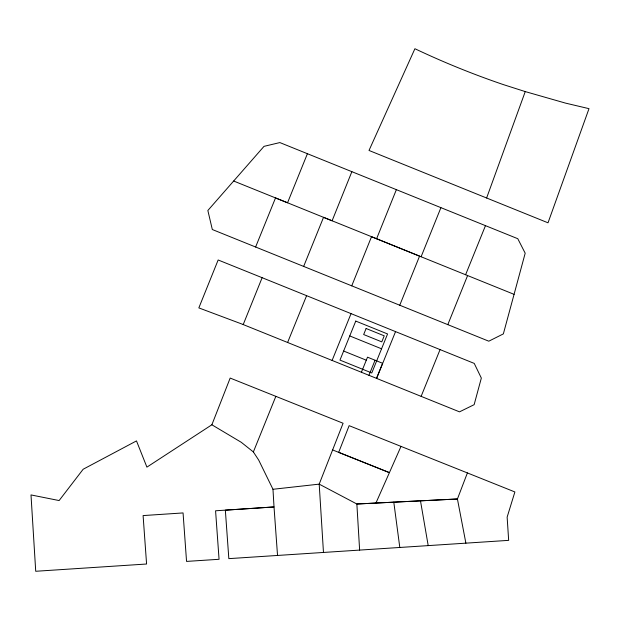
<?xml version="1.0" encoding="UTF-8"?>
<svg xmlns="http://www.w3.org/2000/svg" width="620" height="620" viewBox="0 0 620 620"><rect width="100%" height="100%" fill="white"/><g stroke="black" fill="none" stroke-linecap="round" stroke-linejoin="round"><path stroke-width="0.93" d="M514.073 294.345L503.355 333.893L488.793 341.194L212.319 229.524L207.855 210.498L264.019 146.351L279.853 142.577L517.785 238.708L525.187 253.2L514.073 294.345L371.519 236.716L351.749 285.843M486.615 197.989L525.249 91.59L565.548 103.122L589 108.663L548.018 222.812L369.009 150.458L414.912 48.724A832.637 832.637 0 0 0 503.518 84.653L525.249 91.59M401 446.416L389.406 472.634L338.683 452.344L349.137 425.661L467.395 472.928L457.421 498.992L465.891 543.167M211.862 424.785L230.175 378.068L343.085 423.251L319.199 484.135L323.469 552.451L228.834 558.636L225.347 510.167L274.017 506.943L272.978 489.281L258.679 460.063L253.363 451.949L241.281 442.308L211.862 424.785L146.909 467.131L136.485 440.905L83.157 469.247L59.117 500.557L31 494.923L35.72 571.276L146.583 564.014L143.096 515.577L183.063 512.934L186.55 561.41L219.062 559.294L215.574 510.787L274.017 506.943L277.535 555.481M351.873 171.662L332.103 220.79L275.52 197.919L255.611 247.016M399.761 305.226L419.57 256.137L376.603 238.739L396.374 189.65M243.203 324.578L262.128 277.698L474.23 363.405L481.337 378.068L474.137 404.682L459.505 411.85L241.769 323.989L198.834 307.9L218.155 259.981L262.128 277.698M253.363 451.949L275.846 396.343M332.103 360.445L351.029 313.666M361.406 372.279L367.513 357.174L382.61 363.289L376.503 378.386M368.954 375.333L375.061 360.236M421.104 256.757L440.905 207.692M376.603 378.425L395.529 331.646M465.604 274.738L485.475 225.641M447.811 324.64L467.589 275.582M421.135 396.343L440.061 349.595M307.412 153.714L287.541 202.779L233.655 181.017M303.661 266.399L323.539 217.333L376.603 238.739M287.603 342.496L306.598 295.686M375.922 503.06L389.406 472.634L332.622 449.934M272.978 489.281L319.199 484.135L356.864 504.006L457.421 498.992L356.864 504.006L359.631 550.103M323.469 552.451L508.664 540.361L507.137 517.134L514.887 491.954L467.395 472.928M349.75 335.939L381.556 348.804M343.643 351.036L366.288 360.197M420.484 500.851L428.203 545.608M393.801 502.185L399.799 547.468M355.756 321.083L339.977 360.096L371.783 372.969L387.57 333.955L355.756 321.083M366.11 328.499L363.669 334.537L381.788 341.868L384.229 335.831L366.11 328.499"/></g></svg>
